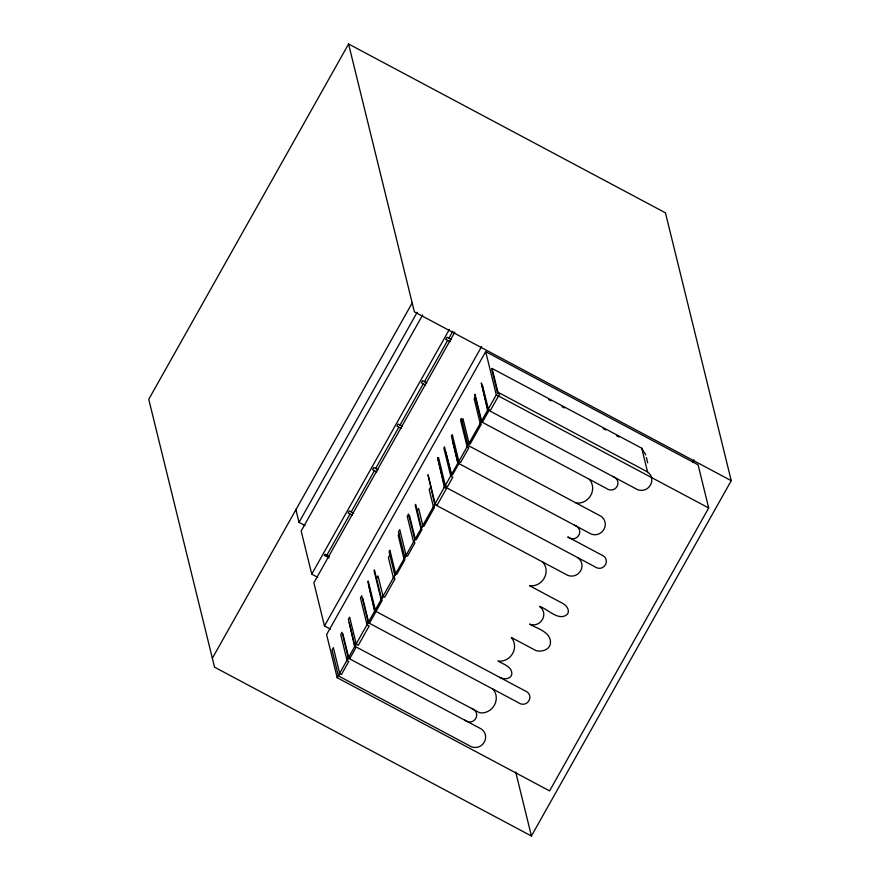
<?xml version="1.0" encoding="UTF-8"?>
<svg xmlns="http://www.w3.org/2000/svg" width="880" height="880" viewBox="0 0 880 880"><rect width="100%" height="100%" fill="white"/><g stroke="black" fill="none" stroke-linecap="round" stroke-linejoin="round"><path stroke-width="1.32" d="M348.579 44L148.753 399.322L214.544 667.172L531.421 836L731.247 480.678L665.456 212.828L348.579 44L414.37 311.85L731.247 480.678M212.355 658.273L412.192 302.94M305.074 525.569L299.035 522.357L417.186 312.268M422.664 314.93L301.158 530.992L311.762 574.145L317.79 577.357M311.762 574.145L449.372 329.439M326.799 555.313L350.009 514.03M351.208 511.907L374.429 470.624M375.628 468.49L398.838 427.207M400.037 425.084L423.258 383.801M424.446 381.667L447.667 340.384M448.866 338.261L452.848 331.177M454.85 332.101L313.874 582.78L324.478 625.933L330.517 629.145M324.478 625.933L481.558 346.61M485.694 351.659L326.601 634.568L337.194 677.721L549.593 790.889L708.697 507.98L698.093 464.827L485.694 351.659L496.298 394.823L337.194 677.721M437.866 458.722L438.526 457.567L445.412 485.617L444.389 487.421L446.468 488.532L437.228 504.966L435.149 503.855L427.999 474.727L434.786 504.504L567.776 575.366C578.93 579.502 587.499 564.916 577.753 557.634M461.934 420.585L462.99 418.704L469.084 443.52L467.159 446.941L468.82 447.821L460.581 462.484L458.92 461.604L452.287 434.632L451.429 436.161L458.051 463.133L591.052 533.995C602.195 538.131 610.764 523.545 601.018 516.263L468.028 445.401L461.395 418.429L460.537 419.969L467.159 446.941M475.222 396.946L474.166 398.827L480.26 423.643L481.305 424.193L470.118 444.081L469.084 443.52M342.54 634.436L342.859 633.864L348.689 657.602L347.061 660.495L348.81 661.419L341.451 674.509L339.702 673.574L333.344 647.68L332.035 650.001L338.404 675.895L471.394 746.757C482.537 750.893 491.117 736.307 481.36 729.025L348.37 658.174L342.012 632.28L340.703 634.601L347.061 660.495M349.184 622.611L354.695 646.921L355.971 647.603L349.965 658.284L348.689 657.602M362.483 598.972L362.791 598.433L368.621 622.171L367.07 624.921L369.149 626.032L358.336 645.249L356.257 644.138L349.635 617.166L348.392 619.377L355.014 646.349L479.699 712.778C492.426 714.406 501.413 699.16 492.998 689.139M369.127 587.147L374.66 611.435L375.76 612.018L369.721 622.754L368.621 622.171M399.047 533.962L398.211 535.436L404.041 559.174L404.965 559.669L396.66 574.442L395.736 573.947L389.906 550.209L389.07 551.694L394.9 575.432M409.013 516.23L409.475 515.416L415.305 539.143L413.6 542.179L414.931 542.894L407.451 556.193L406.12 555.478L399.762 529.584L398.508 531.806L404.877 557.7M482.141 386.21L482.548 385.484L488.378 409.222L487.641 410.509L488.686 411.07L482.68 421.751L481.635 421.19L475.013 394.218L474.694 394.79L481.316 421.762L606.001 488.191C615.406 495.055 623.755 480.601 612.645 476.377M645.777 454.949L641.729 448.195L492.107 368.478L491.7 369.204L497.53 392.931L499.609 394.042L490.446 410.333L488.378 409.222M445.841 452.298L451.594 474.628L450.758 476.113L452.826 477.224L447.491 486.717L445.412 485.617M452.485 440.473L457.864 463.463L458.7 463.903L452.419 475.068L451.594 474.628M376.574 578.567L378.037 575.96L383.075 596.464L381.194 599.808L382.228 600.358L376.42 610.698L375.375 610.148L368.225 581.02L367.807 581.757L374.957 610.885L524.579 690.602C535.678 694.837 527.329 709.28 517.935 702.427L368.313 622.71L361.691 595.738L360.448 597.949L367.07 624.921M389.862 554.928L388.399 557.535L393.437 578.039L395.021 578.875L384.659 597.3L383.075 596.464M417.252 510.884L418.616 508.464L422.851 525.734L421.036 528.968L422.015 529.485L416.284 539.671L415.305 539.143M430.551 487.245L429.187 489.665L433.433 506.924L434.467 507.474L423.896 526.284L422.851 525.734M338.404 675.895L339.702 673.574M354.695 646.921L356.257 644.138M374.66 611.435L375.375 610.148M393.437 578.039L395.736 573.947M404.041 559.174L406.12 555.478M433.433 506.924L435.149 503.855M457.864 463.463L458.92 461.604M480.26 423.643L481.635 421.19M497.53 392.931L497.937 392.216L492.107 368.478M692.615 462.165L693.957 459.778M576.081 502.975C588.808 504.603 597.795 489.357 589.38 479.336M499.642 677.314C503.569 679.635 510.675 679.536 511.852 674.157C512.237 666.589 503.085 664.114 497.981 661.067C510.708 662.695 519.695 647.449 511.269 637.428L536.206 650.716C541.552 651.948 548.724 650.21 550.297 644.27C552.343 632.28 537.35 628.694 529.551 624.129C540.705 628.265 549.274 613.679 539.528 606.397C547.525 608.597 559.35 622.523 567.787 613.778C569.778 609.664 566.357 605.297 562.793 603.438L529.551 585.717C542.278 587.345 551.265 572.099 542.839 562.078M464.739 720.17C474.144 727.034 482.493 712.58 471.383 708.356M451.286 339.548L446.974 337.249L445.775 339.383L450.087 341.671M548.669 399.553L551.089 400.84M562.001 406.648L564.421 407.946M603.207 428.604L605.627 429.902M616.539 435.71L618.959 436.997M497.937 392.216L647.559 471.933C657.305 479.215 648.736 493.801 637.582 489.665L487.971 409.948L481.338 382.965L487.641 410.509M496.298 394.823L708.697 507.98M426.866 382.954L422.565 380.666L421.366 382.789L425.667 385.088M402.457 426.371L398.145 424.072L396.957 426.206L401.258 428.494M378.037 469.777L373.736 467.489L372.537 469.612L376.838 471.911M353.628 513.194L349.327 510.895L348.128 513.029L352.429 515.317M329.208 556.6L324.907 554.312L324.313 555.368L329.153 557.953M574.42 525.14C585.53 529.364 577.181 543.818 567.776 536.954L601.029 554.675C612.128 558.899 603.779 573.353 594.374 566.489L444.763 486.772L437.602 457.644L444.389 487.421M646.426 457.589L647.724 462.869M641.729 448.195L647.559 471.933M451.407 474.958L444.521 446.908L443.861 448.063L450.758 476.113M515.702 772.035L531.421 836M421.487 528.143L415.657 504.405L415.206 505.23L421.036 528.968M414.843 539.968L408.485 514.074L407.242 516.285L413.6 542.179M381.612 599.071L374.451 569.932L374.033 570.68L381.194 599.808M295.823 509.278L299.035 522.357"/></g></svg>
